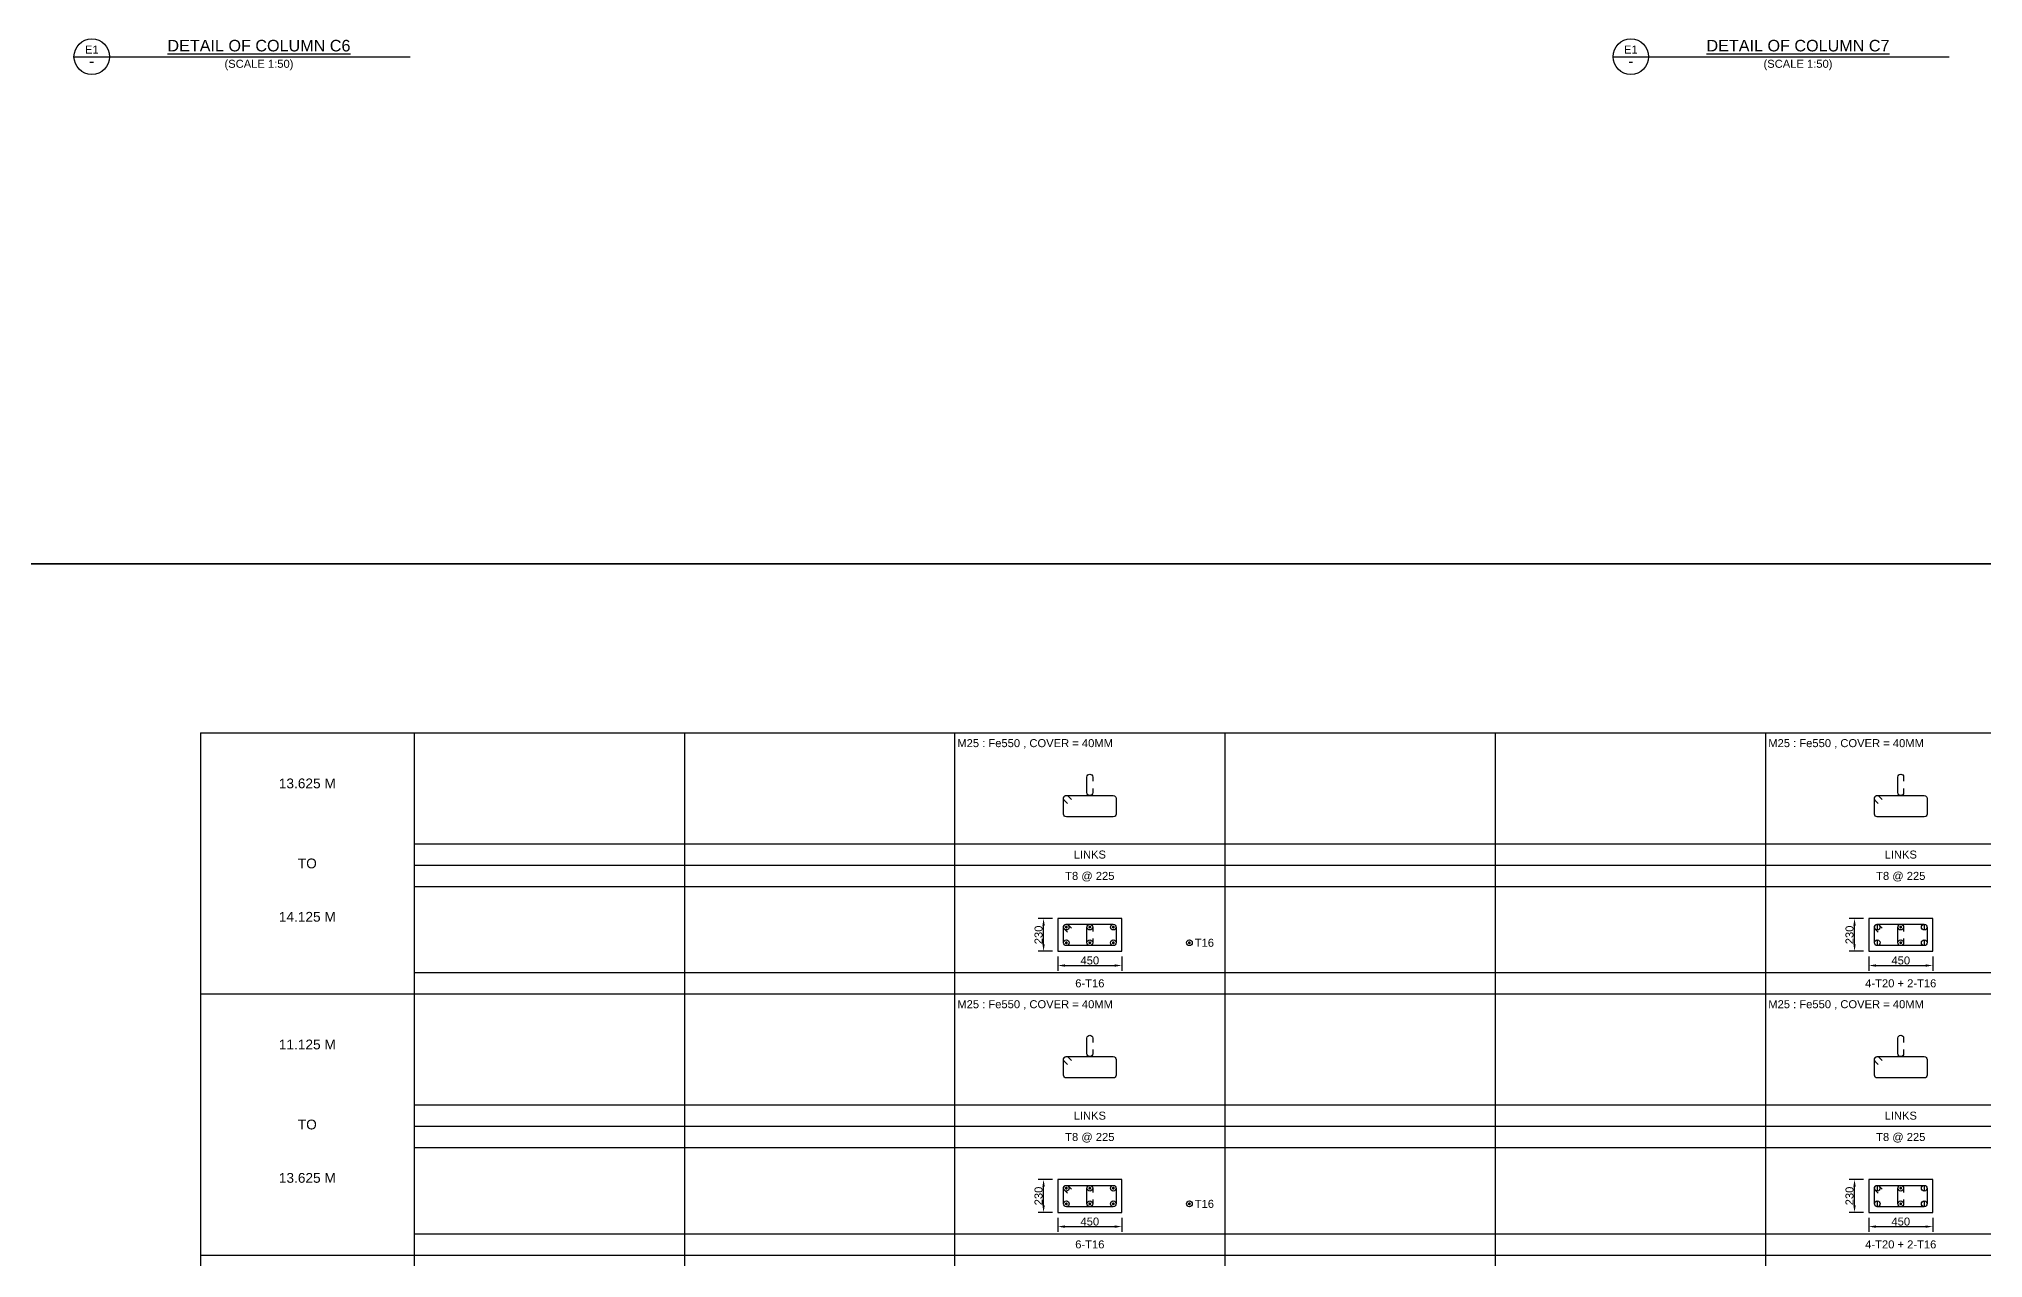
# Model space of a CAD drawing. Header units: inches. Extents: x -816171 to 9366335, y -450961 to 689132.
# Drawn here: x -237966 to -183303, y 12248 to 46526 of the extents above; entities that cross this region are included whole.
import ezdxf
from ezdxf.enums import TextEntityAlignment as Align

# ---------------------------------------------------------------- set-up
doc = ezdxf.new("R2010")
doc.units = ezdxf.units.IN
doc.header["$MEASUREMENT"] = 0
for name, color, linetype in [('colSectionMarkLayer', 5, 'Continuous'), ('Concrete Line', 2, 'Continuous'), ('Dim', 31, 'Continuous'), ('Labels', 4, 'Continuous'), ('Link', 225, 'Continuous'), ('Reinforcement', 130, 'Continuous'), ('Schedule Border', 60, 'Continuous'), ('Schedule Header', 4, 'Continuous'), ('Schedule Line', 60, 'Continuous'), ('Text', 31, 'Continuous'), ('Text_Scale', 31, 'Continuous')]:
    doc.layers.add(name, color=color, linetype=linetype)
doc.styles.add('SC-BBS1', font='SansSerif')
doc.styles.add('SC-COL1', font='SansSerif')
doc.styles.add('SC-COL2', font='SansSerif')
doc.dimstyles.new('ColumnSch', dxfattribs={"dimtxt": 225, "dimasz": 200, "dimexe": 150, "dimexo": 150, "dimgap": 25, "dimtad": 1, "dimtoh": 1, "dimdec": 4, "dimzin": 0, "dimdsep": 46, "dimtxsty": 'SC-COL2', "dimcen": 0.09, "dimclrd": 8, "dimclre": 8, "dimclrt": 31, "dimadec": 0, "dimazin": 0, "dimtfac": 1, "dimtdec": 0, "dimtix": 1, "dimtofl": 0, "dimtmove": 0, "dimatfit": 3, "dimfxl": 1, "dimtolj": 1, "dimtzin": 0, "dimarcsym": 0})

# ---------------------------------------------------------------- blocks, each defined once
blk = doc.blocks.new('*D254')
at = {"layer": 'DEFPOINTS', "color": 0, "transparency": 16777216}
for p in [(-209318, 20874), (-207518, 20874), (-207518, 20474)]:
    blk.add_point(p, dxfattribs=at)
at = {"layer": 'Dim', "color": 8, "lineweight": -2, "transparency": 16777216}
for p, q in [((-209318, 20724), (-209318, 20324)), ((-209118, 20474), (-207718, 20474)), ((-207518, 20724), (-207518, 20324))]:
    blk.add_line(p, q, dxfattribs=at)
at = {"layer": 'Dim', "color": 8, "transparency": 16777216}
for points in [[(-209118, 20507), (-209118, 20440), (-209318, 20474)], [(-207718, 20507), (-207718, 20440), (-207518, 20474)]]:
    blk.add_solid(points, dxfattribs=at)
at = {"layer": 'Dim', "color": 31, "transparency": 16777216, "insert": (-208418, 20615), "char_height": 225, "attachment_point": 5, "style": 'SC-COL2'}
blk.add_mtext('\\A1;450', dxfattribs=at)
blk = doc.blocks.new('*D255')
at = {"layer": 'DEFPOINTS', "color": 0, "transparency": 16777216}
for p in [(-209718, 21794), (-209318, 21794), (-209318, 20874)]:
    blk.add_point(p, dxfattribs=at)
at = {"layer": 'Dim', "color": 8, "lineweight": -2, "transparency": 16777216}
for p, q in [((-209468, 21794), (-209868, 21794)), ((-209718, 21074), (-209718, 21594)), ((-209468, 20874), (-209868, 20874))]:
    blk.add_line(p, q, dxfattribs=at)
at = {"layer": 'Dim', "color": 8, "transparency": 16777216}
for points in [[(-209752, 21594), (-209685, 21594), (-209718, 21794)], [(-209752, 21074), (-209685, 21074), (-209718, 20874)]]:
    blk.add_solid(points, dxfattribs=at)
at = {"layer": 'Dim', "color": 31, "transparency": 16777216, "insert": (-209859, 21334), "char_height": 225, "attachment_point": 5, "rotation": 90, "style": 'SC-COL2'}
blk.add_mtext('\\A1;230', dxfattribs=at)
blk = doc.blocks.new('*D284')
at = {"layer": 'DEFPOINTS', "color": 0, "transparency": 16777216}
for p in [(-186518, 20874), (-184718, 20874), (-184718, 20474)]:
    blk.add_point(p, dxfattribs=at)
at = {"layer": 'Dim', "color": 8, "lineweight": -2, "transparency": 16777216}
for p, q in [((-186518, 20724), (-186518, 20324)), ((-186318, 20474), (-184918, 20474)), ((-184718, 20724), (-184718, 20324))]:
    blk.add_line(p, q, dxfattribs=at)
at = {"layer": 'Dim', "color": 8, "transparency": 16777216}
for points in [[(-186318, 20507), (-186318, 20440), (-186518, 20474)], [(-184918, 20507), (-184918, 20440), (-184718, 20474)]]:
    blk.add_solid(points, dxfattribs=at)
at = {"layer": 'Dim', "color": 31, "transparency": 16777216, "insert": (-185618, 20615), "char_height": 225, "attachment_point": 5, "style": 'SC-COL2'}
blk.add_mtext('\\A1;450', dxfattribs=at)
blk = doc.blocks.new('*D285')
at = {"layer": 'DEFPOINTS', "color": 0, "transparency": 16777216}
for p in [(-186918, 21794), (-186518, 21794), (-186518, 20874)]:
    blk.add_point(p, dxfattribs=at)
at = {"layer": 'Dim', "color": 8, "lineweight": -2, "transparency": 16777216}
for p, q in [((-186668, 21794), (-187068, 21794)), ((-186918, 21074), (-186918, 21594)), ((-186668, 20874), (-187068, 20874))]:
    blk.add_line(p, q, dxfattribs=at)
at = {"layer": 'Dim', "color": 8, "transparency": 16777216}
for points in [[(-186952, 21594), (-186885, 21594), (-186918, 21794)], [(-186952, 21074), (-186885, 21074), (-186918, 20874)]]:
    blk.add_solid(points, dxfattribs=at)
at = {"layer": 'Dim', "color": 31, "transparency": 16777216, "insert": (-187059, 21334), "char_height": 225, "attachment_point": 5, "rotation": 90, "style": 'SC-COL2'}
blk.add_mtext('\\A1;230', dxfattribs=at)
blk = doc.blocks.new('*D3689')
at = {"layer": 'DEFPOINTS', "color": 0, "transparency": 16777216}
for p in [(-209318, 13534), (-207518, 13534), (-207518, 13134)]:
    blk.add_point(p, dxfattribs=at)
at = {"layer": 'Dim', "color": 8, "lineweight": -2, "transparency": 16777216}
for p, q in [((-209318, 13384), (-209318, 12984)), ((-209118, 13134), (-207718, 13134)), ((-207518, 13384), (-207518, 12984))]:
    blk.add_line(p, q, dxfattribs=at)
at = {"layer": 'Dim', "color": 8, "transparency": 16777216}
for points in [[(-209118, 13167), (-209118, 13100), (-209318, 13134)], [(-207718, 13167), (-207718, 13100), (-207518, 13134)]]:
    blk.add_solid(points, dxfattribs=at)
at = {"layer": 'Dim', "color": 31, "transparency": 16777216, "insert": (-208418, 13275), "char_height": 225, "attachment_point": 5, "style": 'SC-COL2'}
blk.add_mtext('\\A1;450', dxfattribs=at)
blk = doc.blocks.new('*D3690')
at = {"layer": 'DEFPOINTS', "color": 0, "transparency": 16777216}
for p in [(-209718, 14454), (-209318, 14454), (-209318, 13534)]:
    blk.add_point(p, dxfattribs=at)
at = {"layer": 'Dim', "color": 8, "lineweight": -2, "transparency": 16777216}
for p, q in [((-209468, 14454), (-209868, 14454)), ((-209718, 13734), (-209718, 14254)), ((-209468, 13534), (-209868, 13534))]:
    blk.add_line(p, q, dxfattribs=at)
at = {"layer": 'Dim', "color": 8, "transparency": 16777216}
for points in [[(-209752, 14254), (-209685, 14254), (-209718, 14454)], [(-209752, 13734), (-209685, 13734), (-209718, 13534)]]:
    blk.add_solid(points, dxfattribs=at)
at = {"layer": 'Dim', "color": 31, "transparency": 16777216, "insert": (-209859, 13994), "char_height": 225, "attachment_point": 5, "rotation": 90, "style": 'SC-COL2'}
blk.add_mtext('\\A1;230', dxfattribs=at)
blk = doc.blocks.new('*D3691')
at = {"layer": 'DEFPOINTS', "color": 0, "transparency": 16777216}
for p in [(-186518, 13534), (-184718, 13534), (-184718, 13134)]:
    blk.add_point(p, dxfattribs=at)
at = {"layer": 'Dim', "color": 8, "lineweight": -2, "transparency": 16777216}
for p, q in [((-186518, 13384), (-186518, 12984)), ((-186318, 13134), (-184918, 13134)), ((-184718, 13384), (-184718, 12984))]:
    blk.add_line(p, q, dxfattribs=at)
at = {"layer": 'Dim', "color": 8, "transparency": 16777216}
for points in [[(-186318, 13167), (-186318, 13100), (-186518, 13134)], [(-184918, 13167), (-184918, 13100), (-184718, 13134)]]:
    blk.add_solid(points, dxfattribs=at)
at = {"layer": 'Dim', "color": 31, "transparency": 16777216, "insert": (-185618, 13275), "char_height": 225, "attachment_point": 5, "style": 'SC-COL2'}
blk.add_mtext('\\A1;450', dxfattribs=at)
blk = doc.blocks.new('*D3692')
at = {"layer": 'DEFPOINTS', "color": 0, "transparency": 16777216}
for p in [(-186918, 14454), (-186518, 14454), (-186518, 13534)]:
    blk.add_point(p, dxfattribs=at)
at = {"layer": 'Dim', "color": 8, "lineweight": -2, "transparency": 16777216}
for p, q in [((-186668, 14454), (-187068, 14454)), ((-186918, 13734), (-186918, 14254)), ((-186668, 13534), (-187068, 13534))]:
    blk.add_line(p, q, dxfattribs=at)
at = {"layer": 'Dim', "color": 8, "transparency": 16777216}
for points in [[(-186952, 14254), (-186885, 14254), (-186918, 14454)], [(-186952, 13734), (-186885, 13734), (-186918, 13534)]]:
    blk.add_solid(points, dxfattribs=at)
at = {"layer": 'Dim', "color": 31, "transparency": 16777216, "insert": (-187059, 13994), "char_height": 225, "attachment_point": 5, "rotation": 90, "style": 'SC-COL2'}
blk.add_mtext('\\A1;230', dxfattribs=at)

msp = doc.modelspace()

# ---------------------------------------------------------------- linework, layer by layer
msp.add_line((-266927.7018, 31770.64531), (-181417.4681, 31770.64531))
msp.add_lwpolyline([(-181417.4681, 31770.64531), (-266927.7018, 31770.64531)])
at = {"layer": 'colSectionMarkLayer'}
for p, q in [((-236978.4548, 46025.59386), (-227528.4548, 46025.59386)), ((-193708.01568, 46025.59386), (-184258.01568, 46025.59386))]:
    msp.add_line(p, q, dxfattribs=at)
for centre in [(-236478.4548, 46025.59386), (-193208.01568, 46025.59386)]:
    msp.add_circle(centre, 500, dxfattribs=at)
at = {"layer": 'Concrete Line'}
for points in [[(-207518.25711, 21793.77457), (-209318.25711, 21793.77457)], [(-209318.25711, 21793.77457), (-209318.25711, 20873.77457)], [(-207518.25711, 20873.77457), (-207518.25711, 21793.77457)], [(-184718.25711, 21793.77457), (-186518.25711, 21793.77457)], [(-186518.25711, 21793.77457), (-186518.25711, 20873.77457)], [(-184718.25711, 20873.77457), (-184718.25711, 21793.77457)], [(-209318.25711, 20873.77457), (-207518.25711, 20873.77457)], [(-186518.25711, 20873.77457), (-184718.25711, 20873.77457)], [(-207518.25711, 14453.77457), (-209318.25711, 14453.77457)], [(-209318.25711, 14453.77457), (-209318.25711, 13533.77457)], [(-207518.25711, 13533.77457), (-207518.25711, 14453.77457)], [(-184718.25711, 14453.77457), (-186518.25711, 14453.77457)], [(-186518.25711, 14453.77457), (-186518.25711, 13533.77457)], [(-184718.25711, 13533.77457), (-184718.25711, 14453.77457)], [(-209318.25711, 13533.77457), (-207518.25711, 13533.77457)], [(-186518.25711, 13533.77457), (-184718.25711, 13533.77457)]]:
    msp.add_lwpolyline(points, dxfattribs=at)
at = {"layer": 'Link'}
for points in [[(-208338.25711, 25453.77457), (-208338.25711, 25333.77457, -1), (-208498.25711, 25333.77457), (-208498.25711, 25773.77457, -1), (-208338.25711, 25773.77457), (-208338.25711, 25653.77457)], [(-185538.25711, 25453.77457), (-185538.25711, 25333.77457, -1), (-185698.25711, 25333.77457), (-185698.25711, 25773.77457, -1), (-185538.25711, 25773.77457), (-185538.25711, 25653.77457)], [(-209049.97309, 25032.35316), (-209134.82575, 25117.20613, -0.6681779738), (-209078.25711, 25253.77457), (-207758.25711, 25253.77457, -0.4142135624), (-207678.25711, 25173.77457), (-207678.25711, 24733.77457, -0.4142135624), (-207758.25711, 24653.77457), (-209078.25711, 24653.77457, -0.4142135624), (-209158.25711, 24733.77457), (-209158.25711, 25173.77457, -0.6681793021), (-209021.68846, 25230.34301), (-208936.8358, 25145.49004)], [(-186249.97309, 25032.35316), (-186334.82575, 25117.20613, -0.6681779738), (-186278.25711, 25253.77457), (-184958.25711, 25253.77457, -0.4142135624), (-184878.25711, 25173.77457), (-184878.25711, 24733.77457, -0.4142135624), (-184958.25711, 24653.77457), (-186278.25711, 24653.77457, -0.4142135624), (-186358.25711, 24733.77457), (-186358.25711, 25173.77457, -0.6681793021), (-186221.68846, 25230.34301), (-186136.8358, 25145.49004)], [(-209049.97309, 21412.35316), (-209134.82575, 21497.20613, -0.6681779738), (-209078.25711, 21633.77457), (-207758.25711, 21633.77457, -0.4142135624), (-207678.25711, 21553.77457), (-207678.25711, 21113.77457, -0.4142135624), (-207758.25711, 21033.77457), (-209078.25711, 21033.77457, -0.4142135624), (-209158.25711, 21113.77457), (-209158.25711, 21553.77457, -0.6681793021), (-209021.68846, 21610.34301), (-208936.8358, 21525.49004)], [(-208338.25711, 21233.77457), (-208338.25711, 21113.77457, -1), (-208498.25711, 21113.77457), (-208498.25711, 21553.77457, -1), (-208338.25711, 21553.77457), (-208338.25711, 21433.77457)], [(-186249.97309, 21412.35316), (-186334.82575, 21497.20613, -0.6681779738), (-186278.25711, 21633.77457), (-184958.25711, 21633.77457, -0.4142135624), (-184878.25711, 21553.77457), (-184878.25711, 21113.77457, -0.4142135624), (-184958.25711, 21033.77457), (-186278.25711, 21033.77457, -0.4142135624), (-186358.25711, 21113.77457), (-186358.25711, 21553.77457, -0.6681793021), (-186221.68846, 21610.34301), (-186136.8358, 21525.49004)], [(-185538.25711, 21233.77457), (-185538.25711, 21113.77457, -1), (-185698.25711, 21113.77457), (-185698.25711, 21553.77457, -1), (-185538.25711, 21553.77457), (-185538.25711, 21433.77457)], [(-208338.25711, 18113.77457), (-208338.25711, 17993.77457, -1), (-208498.25711, 17993.77457), (-208498.25711, 18433.77457, -1), (-208338.25711, 18433.77457), (-208338.25711, 18313.77457)], [(-185538.25711, 18113.77457), (-185538.25711, 17993.77457, -1), (-185698.25711, 17993.77457), (-185698.25711, 18433.77457, -1), (-185538.25711, 18433.77457), (-185538.25711, 18313.77457)], [(-209049.97309, 17692.35316), (-209134.82575, 17777.20613, -0.6681779738), (-209078.25711, 17913.77457), (-207758.25711, 17913.77457, -0.4142135624), (-207678.25711, 17833.77457), (-207678.25711, 17393.77457, -0.4142135624), (-207758.25711, 17313.77457), (-209078.25711, 17313.77457, -0.4142135624), (-209158.25711, 17393.77457), (-209158.25711, 17833.77457, -0.6681793021), (-209021.68846, 17890.34301), (-208936.8358, 17805.49004)], [(-186249.97309, 17692.35316), (-186334.82575, 17777.20613, -0.6681779738), (-186278.25711, 17913.77457), (-184958.25711, 17913.77457, -0.4142135624), (-184878.25711, 17833.77457), (-184878.25711, 17393.77457, -0.4142135624), (-184958.25711, 17313.77457), (-186278.25711, 17313.77457, -0.4142135624), (-186358.25711, 17393.77457), (-186358.25711, 17833.77457, -0.6681793021), (-186221.68846, 17890.34301), (-186136.8358, 17805.49004)], [(-209049.97309, 14072.35316), (-209134.82575, 14157.20613, -0.6681779738), (-209078.25711, 14293.77457), (-207758.25711, 14293.77457, -0.4142135624), (-207678.25711, 14213.77457), (-207678.25711, 13773.77457, -0.4142135624), (-207758.25711, 13693.77457), (-209078.25711, 13693.77457, -0.4142135624), (-209158.25711, 13773.77457), (-209158.25711, 14213.77457, -0.6681793021), (-209021.68846, 14270.34301), (-208936.8358, 14185.49004)], [(-208338.25711, 13893.77457), (-208338.25711, 13773.77457, -1), (-208498.25711, 13773.77457), (-208498.25711, 14213.77457, -1), (-208338.25711, 14213.77457), (-208338.25711, 14093.77457)], [(-186249.97309, 14072.35316), (-186334.82575, 14157.20613, -0.6681779738), (-186278.25711, 14293.77457), (-184958.25711, 14293.77457, -0.4142135624), (-184878.25711, 14213.77457), (-184878.25711, 13773.77457, -0.4142135624), (-184958.25711, 13693.77457), (-186278.25711, 13693.77457, -0.4142135624), (-186358.25711, 13773.77457), (-186358.25711, 14213.77457, -0.6681793021), (-186221.68846, 14270.34301), (-186136.8358, 14185.49004)], [(-185538.25711, 13893.77457), (-185538.25711, 13773.77457, -1), (-185698.25711, 13773.77457), (-185698.25711, 14213.77457, -1), (-185538.25711, 14213.77457), (-185538.25711, 14093.77457)]]:
    msp.add_lwpolyline(points, format="xyb", dxfattribs=at)
at = {"layer": 'Reinforcement', "color": 130, "const_width": 40}
for points in [[(-209098.25711, 21553.77457, 1), (-209058.25711, 21553.77457, 1)], [(-208438.25711, 21553.77457, 1), (-208398.25711, 21553.77457, 1)], [(-207778.25711, 21553.77457, 1), (-207738.25711, 21553.77457, 1)], [(-185638.25711, 21553.77457, 1), (-185598.25711, 21553.77457, 1)], [(-209098.25711, 21113.77457, 1), (-209058.25711, 21113.77457, 1)], [(-208438.25711, 21113.77457, 1), (-208398.25711, 21113.77457, 1)], [(-207778.25711, 21113.77457, 1), (-207738.25711, 21113.77457, 1)], [(-205638.25711, 21113.77457, 1), (-205598.25711, 21113.77457, 1)], [(-185638.25711, 21113.77457, 1), (-185598.25711, 21113.77457, 1)], [(-209098.25711, 14213.77457, 1), (-209058.25711, 14213.77457, 1)], [(-208438.25711, 14213.77457, 1), (-208398.25711, 14213.77457, 1)], [(-207778.25711, 14213.77457, 1), (-207738.25711, 14213.77457, 1)], [(-185638.25711, 14213.77457, 1), (-185598.25711, 14213.77457, 1)], [(-209098.25711, 13773.77457, 1), (-209058.25711, 13773.77457, 1)], [(-208438.25711, 13773.77457, 1), (-208398.25711, 13773.77457, 1)], [(-207778.25711, 13773.77457, 1), (-207738.25711, 13773.77457, 1)], [(-205638.25711, 13773.77457, 1), (-205598.25711, 13773.77457, 1)], [(-185638.25711, 13773.77457, 1), (-185598.25711, 13773.77457, 1)]]:
    msp.add_lwpolyline(points, format="xyb", close=True, dxfattribs=at)
at = {"layer": 'Reinforcement', "color": 130}
for points in [[(-186278.25711, 21633.77457), (-186278.25711, 21473.77457)], [(-184958.25711, 21633.77457), (-184958.25711, 21473.77457)], [(-186278.25711, 21193.77457), (-186278.25711, 21033.77457)], [(-184958.25711, 21193.77457), (-184958.25711, 21033.77457)], [(-186278.25711, 14293.77457), (-186278.25711, 14133.77457)], [(-184958.25711, 14293.77457), (-184958.25711, 14133.77457)], [(-186278.25711, 13853.77457), (-186278.25711, 13693.77457)], [(-184958.25711, 13853.77457), (-184958.25711, 13693.77457)]]:
    msp.add_lwpolyline(points, dxfattribs=at)
for centre in [(-209078.25711, 21553.77457), (-208418.25711, 21553.77457), (-207758.25711, 21553.77457), (-186278.25711, 21553.77457), (-185618.25711, 21553.77457), (-184958.25711, 21553.77457), (-209078.25711, 21113.77457), (-208418.25711, 21113.77457), (-207758.25711, 21113.77457), (-205618.25711, 21113.77457), (-186278.25711, 21113.77457), (-185618.25711, 21113.77457), (-184958.25711, 21113.77457), (-209078.25711, 14213.77457), (-208418.25711, 14213.77457), (-207758.25711, 14213.77457), (-186278.25711, 14213.77457), (-185618.25711, 14213.77457), (-184958.25711, 14213.77457), (-209078.25711, 13773.77457), (-208418.25711, 13773.77457), (-207758.25711, 13773.77457), (-205618.25711, 13773.77457), (-186278.25711, 13773.77457), (-185618.25711, 13773.77457), (-184958.25711, 13773.77457)]:
    msp.add_circle(centre, 80, dxfattribs=at)
at = {"layer": 'Schedule Border'}
for p, q in [((-233418.25711, 27013.77457), (-151418.25711, 27013.77457)), ((-233418.25711, 27013.77457), (-233418.25711, -18226.22543)), ((-227418.25711, 27013.77457), (-227418.25711, -18226.22543)), ((-233418.25711, 19673.77457), (-151418.25711, 19673.77457)), ((-233418.25711, 12333.77457), (-151418.25711, 12333.77457))]:
    msp.add_line(p, q, dxfattribs=at)
at = {"layer": 'Schedule Line'}
for p, q in [((-219818.25711, 27013.77457), (-219818.25711, -18226.22543)), ((-212218.25711, 27013.77457), (-212218.25711, -18226.22543)), ((-204618.25711, 27013.77457), (-204618.25711, -18226.22543)), ((-197018.25711, 27013.77457), (-197018.25711, -18226.22543)), ((-189418.25711, 27013.77457), (-189418.25711, -18226.22543)), ((-227418.25711, 23893.77457), (-151418.25711, 23893.77457)), ((-227418.25711, 23293.77457), (-151418.25711, 23293.77457)), ((-227418.25711, 22693.77457), (-151418.25711, 22693.77457)), ((-227418.25711, 20273.77457), (-151418.25711, 20273.77457)), ((-227418.25711, 16553.77457), (-151418.25711, 16553.77457)), ((-227418.25711, 15953.77457), (-151418.25711, 15953.77457)), ((-227418.25711, 15353.77457), (-151418.25711, 15353.77457)), ((-227418.25711, 12933.77457), (-151418.25711, 12933.77457))]:
    msp.add_line(p, q, dxfattribs=at)

# ---------------------------------------------------------------- texts
at = {"layer": 'Labels', "style": 'SC-BBS1'}
for s, height, p in [('%%uDETAIL OF COLUMN C6', 325, (-231778.4548, 46075.59386)), ('%%uDETAIL OF COLUMN C7', 325, (-188508.01568, 46075.59386)), ('E1', 225, (-236478.4548, 46045.59386)), ('E1', 225, (-193208.01568, 46045.59386))]:
    msp.add_text(s, height=height, dxfattribs=at).set_placement(p, align=Align.BOTTOM_CENTER)
for p in [(-236478.4548, 45900.59386), (-193208.01568, 45900.59386)]:
    msp.add_text('-', height=325, dxfattribs=at).set_placement(p, align=Align.MIDDLE_CENTER)
at = {"layer": 'Schedule Header', "style": 'SC-COL2'}
for s, p in [('13.625 M', (-230418.25711, 25593.77457)), ('TO', (-230418.25711, 23343.77457)), ('14.125 M', (-230418.25711, 21843.77457)), ('11.125 M', (-230418.25711, 18253.77457)), ('TO', (-230418.25711, 16003.77457)), ('13.625 M', (-230418.25711, 14503.77457))]:
    msp.add_text(s, height=275, dxfattribs=at).set_placement(p, align=Align.MIDDLE_CENTER)
at = {"layer": 'Text', "style": 'SC-COL1'}
for p in [(-212143.25711, 26613.77457), (-189343.25711, 26613.77457), (-212143.25711, 19273.77457), (-189343.25711, 19273.77457)]:
    msp.add_text('M25 : Fe550 , COVER = 40MM', height=225, dxfattribs=at).set_placement(p)
for s, p in [('LINKS', (-208418.25711, 23593.77457)), ('LINKS', (-185618.25711, 23593.77457)), ('T8 @ 225', (-208418.25711, 22993.77457)), ('T8 @ 225', (-185618.25711, 22993.77457)), ('6-T16', (-208418.25711, 19973.77457)), ('4-T20 + 2-T16', (-185618.25711, 19973.77457)), ('LINKS', (-208418.25711, 16253.77457)), ('LINKS', (-185618.25711, 16253.77457)), ('T8 @ 225', (-208418.25711, 15653.77457)), ('T8 @ 225', (-185618.25711, 15653.77457)), ('6-T16', (-208418.25711, 12633.77457)), ('4-T20 + 2-T16', (-185618.25711, 12633.77457))]:
    msp.add_text(s, height=225, dxfattribs=at).set_placement(p, align=Align.MIDDLE_CENTER)
for p in [(-205468.25711, 21113.77457), (-205468.25711, 13773.77457)]:
    msp.add_text('T16', height=225, dxfattribs=at).set_placement(p, align=Align.MIDDLE_LEFT)
at = {"layer": 'Text_Scale', "style": 'SC-BBS1'}
for p in [(-231778.4548, 45645.59386), (-188508.01568, 45645.59386)]:
    msp.add_text('(SCALE 1:50)', height=225, dxfattribs=at).set_placement(p, align=Align.BOTTOM_CENTER)

# ---------------------------------------------------------------- dimensions: what is measured, and where the dimension line sits
at = {"layer": 'Dim'}
for p1, p2, distance, text, picture, middle in [((-209318.25711, 20873.77457), (-209318.25711, 21793.77457), 400, '230', '*D255', (-209859.30649, 21333.77457)), ((-186518.25711, 20873.77457), (-186518.25711, 21793.77457), 400, '230', '*D285', (-187059.30649, 21333.77457)), ((-209318.25711, 20873.77457), (-207518.25711, 20873.77457), -400, '450', '*D254', (-208418.25711, 20614.66963)), ((-186518.25711, 20873.77457), (-184718.25711, 20873.77457), -400, '450', '*D284', (-185618.25711, 20614.66963)), ((-209318.25711, 13533.77457), (-209318.25711, 14453.77457), 400, '230', '*D3690', (-209859.30649, 13993.77457)), ((-186518.25711, 13533.77457), (-186518.25711, 14453.77457), 400, '230', '*D3692', (-187059.30649, 13993.77457)), ((-209318.25711, 13533.77457), (-207518.25711, 13533.77457), -400, '450', '*D3689', (-208418.25711, 13274.66963)), ((-186518.25711, 13533.77457), (-184718.25711, 13533.77457), -400, '450', '*D3691', (-185618.25711, 13274.66963))]:
    dim = msp.add_aligned_dim(p1=p1, p2=p2, distance=distance, text=text, dimstyle='ColumnSch', override={"dimtofl": 1}, dxfattribs=at)
    dim.commit()
    dim.dimension.update_dxf_attribs({"geometry": picture, "text_midpoint": middle})

doc.saveas('drawing.dxf')
